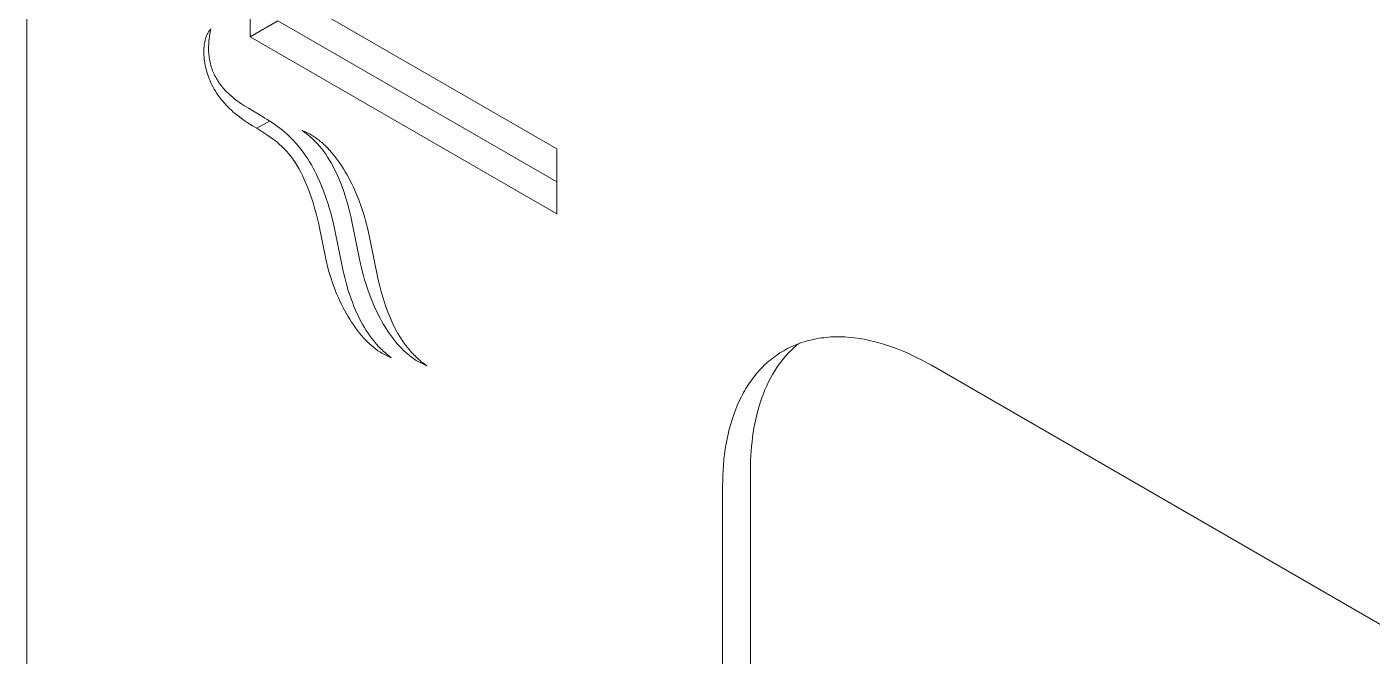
# Model space of a CAD drawing. Header units: millimetres. Extents: x 8434 to 10928, y 788 to 2545.
# Drawn here: x 10681.8 to 10797.9, y 2420.5 to 2474.8 of the extents above; entities that cross this region are included whole.
import ezdxf

# ---------------------------------------------------------------- set-up
doc = ezdxf.new("R2010")
doc.units = ezdxf.units.MM
doc.layers.add('ZANO_R', color=7, linetype='Continuous', lineweight=0)

msp = doc.modelspace()

# ---------------------------------------------------------------- linework, layer by layer
at = {"layer": 'ZANO_R'}
for p, q in [((10681.78, 2516.37), (10681.79, 2322.2)), ((10727.53, 2464.31), (10701.06, 2479.59)), ((10701.06, 2479.59), (10701.06, 2473.98)), ((10697.63, 2474.62), (10697.61, 2474.6)), ((10697.63, 2474.49), (10697.66, 2474.66)), ((10697.65, 2474.64), (10697.63, 2474.62)), ((10697.66, 2474.66), (10697.65, 2474.64)), ((10703.46, 2475.37), (10701.06, 2473.98)), ((10703.46, 2475.37), (10727.53, 2461.47)), ((10697.13, 2473.51), (10697.12, 2473.44)), ((10697.14, 2473.58), (10697.13, 2473.51)), ((10697.16, 2473.65), (10697.14, 2473.58)), ((10697.17, 2473.71), (10697.16, 2473.65)), ((10697.19, 2473.78), (10697.17, 2473.71)), ((10697.21, 2473.84), (10697.19, 2473.78)), ((10697.23, 2473.9), (10697.21, 2473.84)), ((10697.25, 2473.97), (10697.23, 2473.9)), ((10697.27, 2474.03), (10697.25, 2473.97)), ((10697.29, 2474.08), (10697.27, 2474.03)), ((10697.32, 2474.14), (10697.29, 2474.08)), ((10697.34, 2474.2), (10697.32, 2474.14)), ((10697.37, 2474.25), (10697.34, 2474.2)), ((10697.4, 2474.3), (10697.37, 2474.25)), ((10697.43, 2474.35), (10697.4, 2474.3)), ((10697.46, 2474.4), (10697.43, 2474.35)), ((10697.49, 2474.45), (10697.46, 2474.4)), ((10697.48, 2473.34), (10697.49, 2473.49)), ((10697.52, 2474.5), (10697.49, 2474.45)), ((10697.49, 2473.49), (10697.5, 2473.65)), ((10697.5, 2473.65), (10697.52, 2473.81)), ((10697.54, 2474.52), (10697.52, 2474.5)), ((10697.52, 2473.81), (10697.54, 2473.98)), ((10697.56, 2474.54), (10697.54, 2474.52)), ((10697.54, 2473.98), (10697.56, 2474.15)), ((10697.57, 2474.56), (10697.56, 2474.54)), ((10697.56, 2474.15), (10697.59, 2474.32)), ((10697.59, 2474.58), (10697.57, 2474.56)), ((10697.61, 2474.6), (10697.59, 2474.58)), ((10697.59, 2474.32), (10697.63, 2474.49)), ((10701.06, 2473.98), (10727.53, 2458.7)), ((10697.06, 2472.85), (10697.05, 2472.7)), ((10697.05, 2472.7), (10697.06, 2472.54)), ((10697.08, 2473.15), (10697.06, 2473)), ((10697.06, 2473), (10697.06, 2472.85)), ((10697.06, 2472.54), (10697.06, 2472.38)), ((10697.06, 2472.38), (10697.08, 2472.21)), ((10697.09, 2473.3), (10697.08, 2473.23)), ((10697.08, 2473.23), (10697.08, 2473.15)), ((10697.1, 2473.37), (10697.09, 2473.3)), ((10697.12, 2473.44), (10697.1, 2473.37)), ((10697.47, 2473.18), (10697.48, 2473.34)), ((10697.47, 2473.03), (10697.47, 2473.18)), ((10697.47, 2472.88), (10697.47, 2473.03)), ((10697.47, 2472.74), (10697.47, 2472.88)), ((10697.48, 2472.59), (10697.47, 2472.74)), ((10697.49, 2472.45), (10697.48, 2472.59)), ((10697.51, 2472.31), (10697.49, 2472.45)), ((10697.53, 2472.17), (10697.51, 2472.31)), ((10697.08, 2472.21), (10697.09, 2472.05)), ((10697.09, 2472.05), (10697.11, 2471.88)), ((10697.11, 2471.88), (10697.14, 2471.71)), ((10697.14, 2471.71), (10697.17, 2471.54)), ((10697.17, 2471.54), (10697.21, 2471.37)), ((10697.21, 2471.37), (10697.25, 2471.2)), ((10697.25, 2471.2), (10697.29, 2471.03)), ((10697.55, 2472.04), (10697.53, 2472.17)), ((10697.57, 2471.91), (10697.55, 2472.04)), ((10697.6, 2471.78), (10697.57, 2471.91)), ((10697.63, 2471.65), (10697.6, 2471.78)), ((10697.66, 2471.53), (10697.63, 2471.65)), ((10697.7, 2471.4), (10697.66, 2471.53)), ((10697.74, 2471.28), (10697.7, 2471.4)), ((10697.78, 2471.16), (10697.74, 2471.28)), ((10697.82, 2471.05), (10697.78, 2471.16)), ((10697.29, 2471.03), (10697.34, 2470.86)), ((10697.34, 2470.86), (10697.4, 2470.69)), ((10697.4, 2470.69), (10697.46, 2470.52)), ((10697.46, 2470.52), (10697.52, 2470.35)), ((10697.52, 2470.35), (10697.59, 2470.18)), ((10697.59, 2470.18), (10697.66, 2470.02)), ((10697.66, 2470.02), (10697.76, 2469.83)), ((10697.87, 2470.93), (10697.82, 2471.05)), ((10697.92, 2470.82), (10697.87, 2470.93)), ((10697.97, 2470.71), (10697.92, 2470.82)), ((10698.02, 2470.6), (10697.97, 2470.71)), ((10698.08, 2470.49), (10698.02, 2470.6)), ((10698.14, 2470.39), (10698.08, 2470.49)), ((10698.2, 2470.29), (10698.14, 2470.39)), ((10698.26, 2470.19), (10698.2, 2470.29)), ((10698.33, 2470.09), (10698.26, 2470.19)), ((10698.39, 2469.99), (10698.33, 2470.09)), ((10698.46, 2469.89), (10698.39, 2469.99)), ((10697.76, 2469.83), (10697.85, 2469.64)), ((10697.85, 2469.64), (10697.96, 2469.46)), ((10697.96, 2469.46), (10698.07, 2469.28)), ((10698.07, 2469.28), (10698.18, 2469.1)), ((10698.18, 2469.1), (10698.3, 2468.92)), ((10698.3, 2468.92), (10698.43, 2468.75)), ((10698.53, 2469.8), (10698.46, 2469.89)), ((10698.61, 2469.71), (10698.53, 2469.8)), ((10698.68, 2469.62), (10698.61, 2469.71)), ((10698.76, 2469.53), (10698.68, 2469.62)), ((10698.83, 2469.44), (10698.76, 2469.53)), ((10698.91, 2469.36), (10698.83, 2469.44)), ((10698.99, 2469.27), (10698.91, 2469.36)), ((10699.07, 2469.19), (10698.99, 2469.27)), ((10699.24, 2469.03), (10699.07, 2469.19)), ((10699.41, 2468.88), (10699.24, 2469.03)), ((10699.59, 2468.73), (10699.41, 2468.88)), ((10698.43, 2468.75), (10698.56, 2468.58)), ((10698.56, 2468.58), (10698.69, 2468.42)), ((10698.69, 2468.42), (10698.83, 2468.25)), ((10698.83, 2468.25), (10698.98, 2468.09)), ((10698.98, 2468.09), (10699.13, 2467.94)), ((10699.13, 2467.94), (10699.28, 2467.79)), ((10699.28, 2467.79), (10699.44, 2467.64)), ((10699.77, 2468.58), (10699.59, 2468.73)), ((10699.96, 2468.44), (10699.77, 2468.58)), ((10700.14, 2468.31), (10699.96, 2468.44)), ((10700.33, 2468.18), (10700.14, 2468.31)), ((10700.52, 2468.06), (10700.33, 2468.18)), ((10700.9, 2467.82), (10700.52, 2468.06)), ((10702.13, 2467.09), (10700.9, 2467.82)), ((10699.44, 2467.64), (10699.6, 2467.49)), ((10699.6, 2467.49), (10699.77, 2467.35)), ((10699.77, 2467.35), (10700.03, 2467.15)), ((10700.03, 2467.15), (10700.28, 2466.95)), ((10700.28, 2466.95), (10700.54, 2466.77)), ((10700.54, 2466.77), (10700.79, 2466.6)), ((10700.79, 2466.6), (10701.03, 2466.45)), ((10701.64, 2466.09), (10702.72, 2466.71)), ((10702.33, 2466.97), (10702.13, 2467.09)), ((10702.52, 2466.84), (10702.33, 2466.97)), ((10702.75, 2466.7), (10702.52, 2466.84)), ((10702.98, 2466.55), (10702.75, 2466.7)), ((10703.2, 2466.4), (10702.98, 2466.55)), ((10701.03, 2466.45), (10701.26, 2466.31)), ((10701.26, 2466.31), (10701.64, 2466.09)), ((10701.64, 2466.09), (10702.49, 2465.53)), ((10702.49, 2465.53), (10702.88, 2465.26)), ((10703.41, 2466.25), (10703.2, 2466.4)), ((10703.63, 2466.09), (10703.41, 2466.25)), ((10703.84, 2465.92), (10703.63, 2466.09)), ((10704.04, 2465.75), (10703.84, 2465.92)), ((10704.24, 2465.57), (10704.04, 2465.75)), ((10704.44, 2465.39), (10704.24, 2465.57)), ((10704.63, 2465.2), (10704.44, 2465.39)), ((10705.55, 2465.9), (10705.67, 2465.81)), ((10705.66, 2465.85), (10705.55, 2465.9)), ((10705.78, 2465.8), (10705.66, 2465.85)), ((10705.67, 2465.81), (10705.79, 2465.72)), ((10705.9, 2465.74), (10705.78, 2465.8)), ((10705.79, 2465.72), (10705.9, 2465.63)), ((10706.02, 2465.69), (10705.9, 2465.74)), ((10705.9, 2465.63), (10706.02, 2465.54)), ((10706.13, 2465.63), (10706.02, 2465.69)), ((10706.02, 2465.54), (10706.13, 2465.45)), ((10706.24, 2465.57), (10706.13, 2465.63)), ((10706.13, 2465.45), (10706.24, 2465.35)), ((10706.36, 2465.5), (10706.24, 2465.57)), ((10706.24, 2465.35), (10706.35, 2465.26)), ((10706.47, 2465.43), (10706.36, 2465.5)), ((10706.58, 2465.36), (10706.47, 2465.43)), ((10706.69, 2465.29), (10706.58, 2465.36)), ((10702.88, 2465.26), (10703.06, 2465.13)), ((10703.06, 2465.13), (10703.24, 2464.99)), ((10703.24, 2464.99), (10703.42, 2464.85)), ((10703.42, 2464.85), (10703.59, 2464.7)), ((10703.59, 2464.7), (10703.76, 2464.55)), ((10703.76, 2464.55), (10703.92, 2464.4)), ((10703.92, 2464.4), (10704.08, 2464.24)), ((10704.08, 2464.24), (10704.23, 2464.08)), ((10704.82, 2465), (10704.63, 2465.2)), ((10705, 2464.8), (10704.82, 2465)), ((10705.18, 2464.59), (10705, 2464.8)), ((10705.36, 2464.38), (10705.18, 2464.59)), ((10705.53, 2464.16), (10705.36, 2464.38)), ((10705.69, 2463.93), (10705.53, 2464.16)), ((10706.35, 2465.26), (10706.46, 2465.16)), ((10706.46, 2465.16), (10706.56, 2465.06)), ((10706.56, 2465.06), (10706.66, 2464.95)), ((10706.66, 2464.95), (10706.76, 2464.85)), ((10706.79, 2465.21), (10706.69, 2465.29)), ((10706.76, 2464.85), (10706.86, 2464.74)), ((10706.9, 2465.13), (10706.79, 2465.21)), ((10706.86, 2464.74), (10707.05, 2464.53)), ((10707.01, 2465.05), (10706.9, 2465.13)), ((10707.11, 2464.96), (10707.01, 2465.05)), ((10707.05, 2464.53), (10707.23, 2464.3)), ((10707.22, 2464.88), (10707.11, 2464.96)), ((10707.32, 2464.79), (10707.22, 2464.88)), ((10707.23, 2464.3), (10707.41, 2464.08)), ((10707.42, 2464.7), (10707.32, 2464.79)), ((10707.52, 2464.6), (10707.42, 2464.7)), ((10707.72, 2464.41), (10707.52, 2464.6)), ((10707.91, 2464.2), (10707.72, 2464.41)), ((10708.09, 2463.99), (10707.91, 2464.2)), ((10727.53, 2458.7), (10727.53, 2464.31)), ((10704.23, 2464.08), (10704.38, 2463.9)), ((10704.38, 2463.9), (10704.53, 2463.72)), ((10704.53, 2463.72), (10704.62, 2463.6)), ((10704.62, 2463.6), (10704.72, 2463.47)), ((10704.72, 2463.47), (10704.81, 2463.33)), ((10704.81, 2463.33), (10704.9, 2463.2)), ((10704.9, 2463.2), (10704.99, 2463.06)), ((10704.99, 2463.06), (10705.08, 2462.91)), ((10705.86, 2463.69), (10705.69, 2463.93)), ((10706.03, 2463.44), (10705.86, 2463.69)), ((10706.19, 2463.18), (10706.03, 2463.44)), ((10706.34, 2462.92), (10706.19, 2463.18)), ((10707.41, 2464.08), (10707.58, 2463.84)), ((10707.58, 2463.84), (10707.74, 2463.6)), ((10707.74, 2463.6), (10707.89, 2463.36)), ((10707.89, 2463.36), (10708.04, 2463.11)), ((10708.04, 2463.11), (10708.18, 2462.86)), ((10708.28, 2463.77), (10708.09, 2463.99)), ((10708.45, 2463.55), (10708.28, 2463.77)), ((10708.63, 2463.32), (10708.45, 2463.55)), ((10708.8, 2463.08), (10708.63, 2463.32)), ((10708.96, 2462.83), (10708.8, 2463.08)), ((10705.08, 2462.91), (10705.25, 2462.62)), ((10705.25, 2462.62), (10705.42, 2462.31)), ((10705.42, 2462.31), (10705.58, 2462)), ((10705.58, 2462), (10705.73, 2461.68)), ((10706.49, 2462.65), (10706.34, 2462.92)), ((10706.63, 2462.38), (10706.49, 2462.65)), ((10706.77, 2462.1), (10706.63, 2462.38)), ((10706.91, 2461.82), (10706.77, 2462.1)), ((10708.18, 2462.86), (10708.32, 2462.6)), ((10708.32, 2462.6), (10708.45, 2462.34)), ((10708.45, 2462.34), (10708.57, 2462.07)), ((10708.57, 2462.07), (10708.69, 2461.81)), ((10709.12, 2462.58), (10708.96, 2462.83)), ((10709.27, 2462.33), (10709.12, 2462.58)), ((10709.42, 2462.07), (10709.27, 2462.33)), ((10709.57, 2461.81), (10709.42, 2462.07)), ((10705.73, 2461.68), (10705.87, 2461.35)), ((10705.87, 2461.35), (10706.01, 2461.01)), ((10706.01, 2461.01), (10706.14, 2460.67)), ((10706.14, 2460.67), (10706.26, 2460.33)), ((10707.04, 2461.54), (10706.91, 2461.82)), ((10707.16, 2461.26), (10707.04, 2461.54)), ((10707.39, 2460.69), (10707.16, 2461.26)), ((10707.6, 2460.12), (10707.39, 2460.69)), ((10708.69, 2461.81), (10708.8, 2461.54)), ((10708.8, 2461.54), (10708.91, 2461.26)), ((10708.91, 2461.26), (10709.11, 2460.71)), ((10709.11, 2460.71), (10709.29, 2460.16)), ((10709.7, 2461.54), (10709.57, 2461.81)), ((10709.84, 2461.28), (10709.7, 2461.54)), ((10709.97, 2461), (10709.84, 2461.28)), ((10710.21, 2460.46), (10709.97, 2461)), ((10706.26, 2460.33), (10706.38, 2459.99)), ((10706.38, 2459.99), (10706.49, 2459.65)), ((10706.49, 2459.65), (10706.59, 2459.3)), ((10707.79, 2459.55), (10707.6, 2460.12)), ((10707.89, 2459.21), (10707.79, 2459.55)), ((10709.29, 2460.16), (10709.45, 2459.6)), ((10709.45, 2459.6), (10709.6, 2459.04)), ((10710.43, 2459.91), (10710.21, 2460.46)), ((10710.64, 2459.35), (10710.43, 2459.91)), ((10706.59, 2459.3), (10706.78, 2458.63)), ((10706.78, 2458.63), (10706.95, 2457.94)), ((10707.99, 2458.88), (10707.89, 2459.21)), ((10708.16, 2458.22), (10707.99, 2458.88)), ((10709.6, 2459.04), (10709.74, 2458.48)), ((10709.74, 2458.48), (10710.52, 2454.66)), ((10710.82, 2458.81), (10710.64, 2459.35)), ((10710.92, 2458.47), (10710.82, 2458.81)), ((10711.01, 2458.14), (10710.92, 2458.47)), ((10706.95, 2457.94), (10707.61, 2454.69)), ((10708.31, 2457.57), (10708.16, 2458.22)), ((10709.09, 2453.76), (10708.31, 2457.57)), ((10711.18, 2457.49), (10711.01, 2458.14)), ((10711.33, 2456.84), (10711.18, 2457.49)), ((10712.11, 2453.02), (10711.33, 2456.84)), ((10707.61, 2454.69), (10707.77, 2454.05)), ((10707.77, 2454.05), (10707.85, 2453.72)), ((10707.85, 2453.72), (10707.95, 2453.39)), ((10709.22, 2453.21), (10709.09, 2453.76)), ((10710.52, 2454.66), (10710.67, 2454.01)), ((10710.67, 2454.01), (10710.84, 2453.35)), ((10707.95, 2453.39), (10708.04, 2453.12)), ((10708.04, 2453.12), (10708.13, 2452.84)), ((10708.13, 2452.84), (10708.22, 2452.57)), ((10708.22, 2452.57), (10708.33, 2452.3)), ((10709.37, 2452.65), (10709.22, 2453.21)), ((10709.53, 2452.1), (10709.37, 2452.65)), ((10710.84, 2453.35), (10710.93, 2453.02)), ((10710.93, 2453.02), (10711.03, 2452.69)), ((10711.03, 2452.69), (10711.22, 2452.14)), ((10712.25, 2452.46), (10712.11, 2453.02)), ((10708.33, 2452.3), (10708.43, 2452.02)), ((10708.43, 2452.02), (10708.55, 2451.75)), ((10708.55, 2451.75), (10708.67, 2451.47)), ((10708.67, 2451.47), (10708.79, 2451.2)), ((10709.72, 2451.54), (10709.53, 2452.1)), ((10709.91, 2450.99), (10709.72, 2451.54)), ((10711.22, 2452.14), (10711.42, 2451.59)), ((10711.42, 2451.59), (10711.64, 2451.04)), ((10712.4, 2451.9), (10712.25, 2452.46)), ((10712.56, 2451.34), (10712.4, 2451.9)), ((10708.79, 2451.2), (10708.92, 2450.93)), ((10708.92, 2450.93), (10709.06, 2450.66)), ((10709.06, 2450.66), (10709.2, 2450.39)), ((10709.2, 2450.39), (10709.34, 2450.13)), ((10710.02, 2450.72), (10709.91, 2450.99)), ((10710.13, 2450.45), (10710.02, 2450.72)), ((10710.25, 2450.18), (10710.13, 2450.45)), ((10711.64, 2451.04), (10711.88, 2450.49)), ((10711.88, 2450.49), (10712.01, 2450.22)), ((10712.01, 2450.22), (10712.15, 2449.95)), ((10712.74, 2450.78), (10712.56, 2451.34)), ((10712.94, 2450.23), (10712.74, 2450.78)), ((10713.05, 2449.96), (10712.94, 2450.23)), ((10709.34, 2450.13), (10709.49, 2449.87)), ((10709.49, 2449.87), (10709.65, 2449.61)), ((10709.65, 2449.61), (10709.81, 2449.36)), ((10709.81, 2449.36), (10709.97, 2449.12)), ((10709.97, 2449.12), (10710.14, 2448.88)), ((10710.37, 2449.92), (10710.25, 2450.18)), ((10710.5, 2449.66), (10710.37, 2449.92)), ((10710.63, 2449.4), (10710.5, 2449.66)), ((10710.77, 2449.14), (10710.63, 2449.4)), ((10710.92, 2448.89), (10710.77, 2449.14)), ((10712.15, 2449.95), (10712.29, 2449.69)), ((10712.29, 2449.69), (10712.43, 2449.42)), ((10712.43, 2449.42), (10712.58, 2449.17)), ((10712.58, 2449.17), (10712.73, 2448.91)), ((10713.16, 2449.69), (10713.05, 2449.96)), ((10713.28, 2449.42), (10713.16, 2449.69)), ((10713.4, 2449.16), (10713.28, 2449.42)), ((10713.53, 2448.9), (10713.4, 2449.16)), ((10710.14, 2448.88), (10710.32, 2448.64)), ((10710.32, 2448.64), (10710.5, 2448.42)), ((10710.5, 2448.42), (10710.68, 2448.2)), ((10710.68, 2448.2), (10710.87, 2447.99)), ((10710.87, 2447.99), (10711.06, 2447.78)), ((10711.07, 2448.65), (10710.92, 2448.89)), ((10711.23, 2448.41), (10711.07, 2448.65)), ((10711.4, 2448.17), (10711.23, 2448.41)), ((10711.57, 2447.94), (10711.4, 2448.17)), ((10711.75, 2447.71), (10711.57, 2447.94)), ((10712.73, 2448.91), (10712.89, 2448.66)), ((10712.89, 2448.66), (10713.06, 2448.42)), ((10713.06, 2448.42), (10713.22, 2448.18)), ((10713.22, 2448.18), (10713.4, 2447.95)), ((10713.4, 2447.95), (10713.57, 2447.72)), ((10713.67, 2448.64), (10713.53, 2448.9)), ((10713.81, 2448.39), (10713.67, 2448.64)), ((10713.96, 2448.14), (10713.81, 2448.39)), ((10714.11, 2447.89), (10713.96, 2448.14)), ((10749.81, 2447.9), (10749.62, 2447.86)), ((10750, 2447.94), (10749.81, 2447.9)), ((10750.19, 2447.97), (10750, 2447.94)), ((10750.39, 2448), (10750.19, 2447.97)), ((10750.59, 2448.02), (10750.39, 2448)), ((10750.78, 2448.05), (10750.59, 2448.02)), ((10750.98, 2448.06), (10750.78, 2448.05)), ((10751.18, 2448.08), (10750.98, 2448.06)), ((10751.38, 2448.09), (10751.18, 2448.08)), ((10751.59, 2448.09), (10751.38, 2448.09)), ((10751.79, 2448.09), (10751.59, 2448.09)), ((10751.99, 2448.09), (10751.79, 2448.09)), ((10752.2, 2448.09), (10751.99, 2448.09)), ((10752.4, 2448.08), (10752.2, 2448.09)), ((10752.81, 2448.05), (10752.4, 2448.08)), ((10753.23, 2448.01), (10752.81, 2448.05)), ((10753.65, 2447.95), (10753.23, 2448.01)), ((10754.06, 2447.88), (10753.65, 2447.95)), ((10711.06, 2447.78), (10711.26, 2447.59)), ((10711.26, 2447.59), (10711.36, 2447.49)), ((10711.36, 2447.49), (10711.46, 2447.4)), ((10711.46, 2447.4), (10711.56, 2447.31)), ((10711.56, 2447.31), (10711.67, 2447.22)), ((10711.67, 2447.22), (10711.77, 2447.14)), ((10711.94, 2447.49), (10711.75, 2447.71)), ((10711.77, 2447.14), (10711.88, 2447.06)), ((10711.88, 2447.06), (10711.98, 2446.98)), ((10712.13, 2447.27), (10711.94, 2447.49)), ((10711.98, 2446.98), (10712.09, 2446.9)), ((10712.09, 2446.9), (10712.2, 2446.83)), ((10712.33, 2447.06), (10712.13, 2447.27)), ((10712.2, 2446.83), (10712.31, 2446.76)), ((10712.31, 2446.76), (10712.42, 2446.69)), ((10712.44, 2446.96), (10712.33, 2447.06)), ((10712.54, 2446.86), (10712.44, 2446.96)), ((10712.65, 2446.76), (10712.54, 2446.86)), ((10712.76, 2446.67), (10712.65, 2446.76)), ((10713.57, 2447.72), (10713.76, 2447.5)), ((10713.76, 2447.5), (10713.94, 2447.29)), ((10713.94, 2447.29), (10714.14, 2447.09)), ((10714.27, 2447.65), (10714.11, 2447.89)), ((10714.14, 2447.09), (10714.33, 2446.89)), ((10714.44, 2447.42), (10714.27, 2447.65)), ((10714.33, 2446.89), (10714.43, 2446.8)), ((10714.43, 2446.8), (10714.53, 2446.71)), ((10714.62, 2447.19), (10714.44, 2447.42)), ((10714.8, 2446.97), (10714.62, 2447.19)), ((10714.99, 2446.75), (10714.8, 2446.97)), ((10715.09, 2446.65), (10714.99, 2446.75)), ((10746.96, 2446.8), (10746.79, 2446.7)), ((10747.12, 2446.9), (10746.96, 2446.8)), ((10747.29, 2446.99), (10747.12, 2446.9)), ((10747.45, 2447.08), (10747.29, 2446.99)), ((10747.62, 2447.17), (10747.45, 2447.08)), ((10747.62, 2446.8), (10747.51, 2446.68)), ((10747.8, 2447.25), (10747.62, 2447.17)), ((10747.75, 2446.92), (10747.62, 2446.8)), ((10747.87, 2447.04), (10747.75, 2446.92)), ((10747.97, 2447.33), (10747.8, 2447.25)), ((10747.99, 2447.16), (10747.87, 2447.04)), ((10748.15, 2447.4), (10747.97, 2447.33)), ((10748.12, 2447.27), (10747.99, 2447.16)), ((10748.25, 2447.39), (10748.12, 2447.27)), ((10748.32, 2447.47), (10748.15, 2447.4)), ((10748.38, 2447.5), (10748.25, 2447.39)), ((10748.5, 2447.54), (10748.32, 2447.47)), ((10748.69, 2447.61), (10748.5, 2447.54)), ((10748.87, 2447.66), (10748.69, 2447.61)), ((10749.05, 2447.72), (10748.87, 2447.66)), ((10749.24, 2447.77), (10749.05, 2447.72)), ((10749.43, 2447.82), (10749.24, 2447.77)), ((10749.62, 2447.86), (10749.43, 2447.82)), ((10754.48, 2447.79), (10754.06, 2447.88)), ((10754.9, 2447.7), (10754.48, 2447.79)), ((10755.32, 2447.59), (10754.9, 2447.7)), ((10755.74, 2447.46), (10755.32, 2447.59)), ((10756.16, 2447.33), (10755.74, 2447.46)), ((10756.58, 2447.18), (10756.16, 2447.33)), ((10757, 2447.03), (10756.58, 2447.18)), ((10757.42, 2446.86), (10757, 2447.03)), ((10757.83, 2446.68), (10757.42, 2446.86)), ((10712.42, 2446.69), (10712.53, 2446.62)), ((10712.53, 2446.62), (10712.65, 2446.56)), ((10712.65, 2446.56), (10712.76, 2446.5)), ((10712.87, 2446.57), (10712.76, 2446.67)), ((10712.76, 2446.5), (10712.87, 2446.45)), ((10712.99, 2446.48), (10712.87, 2446.57)), ((10712.87, 2446.45), (10712.99, 2446.4)), ((10713.1, 2446.39), (10712.99, 2446.48)), ((10712.99, 2446.4), (10713.11, 2446.35)), ((10713.22, 2446.3), (10713.1, 2446.39)), ((10713.11, 2446.35), (10713.22, 2446.3)), ((10714.53, 2446.71), (10714.64, 2446.62)), ((10714.64, 2446.62), (10714.74, 2446.53)), ((10714.74, 2446.53), (10714.84, 2446.45)), ((10714.84, 2446.45), (10714.95, 2446.37)), ((10714.95, 2446.37), (10715.06, 2446.29)), ((10715.06, 2446.29), (10715.17, 2446.21)), ((10715.19, 2446.54), (10715.09, 2446.65)), ((10715.17, 2446.21), (10715.27, 2446.14)), ((10715.29, 2446.44), (10715.19, 2446.54)), ((10715.27, 2446.14), (10715.38, 2446.06)), ((10715.4, 2446.34), (10715.29, 2446.44)), ((10715.38, 2446.06), (10715.5, 2446)), ((10715.5, 2446.24), (10715.4, 2446.34)), ((10715.61, 2446.14), (10715.5, 2446.24)), ((10715.5, 2446), (10715.61, 2445.93)), ((10715.72, 2446.05), (10715.61, 2446.14)), ((10715.61, 2445.93), (10715.72, 2445.87)), ((10715.83, 2445.95), (10715.72, 2446.05)), ((10715.72, 2445.87), (10715.84, 2445.81)), ((10715.95, 2445.86), (10715.83, 2445.95)), ((10715.84, 2445.81), (10715.95, 2445.75)), ((10716.07, 2445.77), (10715.95, 2445.86)), ((10715.95, 2445.75), (10716.07, 2445.7)), ((10716.18, 2445.69), (10716.07, 2445.77)), ((10716.07, 2445.7), (10716.19, 2445.65)), ((10716.31, 2445.6), (10716.18, 2445.69)), ((10716.19, 2445.65), (10716.31, 2445.6)), ((10745.44, 2445.64), (10745.31, 2445.5)), ((10745.58, 2445.77), (10745.44, 2445.64)), ((10745.73, 2445.9), (10745.58, 2445.77)), ((10745.87, 2446.02), (10745.73, 2445.9)), ((10746.02, 2446.14), (10745.87, 2446.02)), ((10746.17, 2446.26), (10746.02, 2446.14)), ((10746.32, 2446.38), (10746.17, 2446.26)), ((10746.48, 2446.49), (10746.32, 2446.38)), ((10746.64, 2446.6), (10746.48, 2446.49)), ((10746.73, 2445.74), (10746.53, 2445.44)), ((10746.79, 2446.7), (10746.64, 2446.6)), ((10746.84, 2445.88), (10746.73, 2445.74)), ((10746.94, 2446.02), (10746.84, 2445.88)), ((10747.05, 2446.15), (10746.94, 2446.02)), ((10747.16, 2446.29), (10747.05, 2446.15)), ((10747.27, 2446.42), (10747.16, 2446.29)), ((10747.39, 2446.55), (10747.27, 2446.42)), ((10747.51, 2446.68), (10747.39, 2446.55)), ((10758.24, 2446.49), (10757.83, 2446.68)), ((10758.65, 2446.29), (10758.24, 2446.49)), ((10759.06, 2446.08), (10758.65, 2446.29)), ((10759.46, 2445.86), (10759.06, 2446.08)), ((10759.86, 2445.64), (10759.46, 2445.86)), ((10847.55, 2395.01), (10759.86, 2445.64)), ((10744.41, 2444.46), (10744.3, 2444.3)), ((10744.53, 2444.62), (10744.41, 2444.46)), ((10744.66, 2444.77), (10744.53, 2444.62)), ((10744.78, 2444.92), (10744.66, 2444.77)), ((10744.91, 2445.07), (10744.78, 2444.92)), ((10745.04, 2445.22), (10744.91, 2445.07)), ((10745.17, 2445.36), (10745.04, 2445.22)), ((10745.31, 2445.5), (10745.17, 2445.36)), ((10745.98, 2444.52), (10745.81, 2444.2)), ((10746.15, 2444.84), (10745.98, 2444.52)), ((10746.34, 2445.15), (10746.15, 2444.84)), ((10746.53, 2445.44), (10746.34, 2445.15)), ((10743.65, 2443.28), (10743.55, 2443.1)), ((10743.75, 2443.45), (10743.65, 2443.28)), ((10743.86, 2443.63), (10743.75, 2443.45)), ((10743.96, 2443.8), (10743.86, 2443.63)), ((10744.07, 2443.97), (10743.96, 2443.8)), ((10744.18, 2444.14), (10744.07, 2443.97)), ((10744.3, 2444.3), (10744.18, 2444.14)), ((10745.5, 2443.53), (10745.36, 2443.19)), ((10745.65, 2443.87), (10745.5, 2443.53)), ((10745.81, 2444.2), (10745.65, 2443.87)), ((10743.11, 2442.16), (10742.95, 2441.77)), ((10743.28, 2442.54), (10743.11, 2442.16)), ((10743.46, 2442.92), (10743.28, 2442.54)), ((10743.55, 2443.1), (10743.46, 2442.92)), ((10744.99, 2442.11), (10744.88, 2441.74)), ((10745.11, 2442.48), (10744.99, 2442.11)), ((10745.23, 2442.83), (10745.11, 2442.48)), ((10745.36, 2443.19), (10745.23, 2442.83)), ((10742.66, 2440.97), (10742.54, 2440.56)), ((10742.8, 2441.38), (10742.66, 2440.97)), ((10742.95, 2441.77), (10742.8, 2441.38)), ((10744.7, 2440.99), (10744.62, 2440.61)), ((10744.79, 2441.37), (10744.7, 2440.99)), ((10744.88, 2441.74), (10744.79, 2441.37)), ((10742.42, 2440.14), (10742.32, 2439.71)), ((10742.54, 2440.56), (10742.42, 2440.14)), ((10744.48, 2439.83), (10744.42, 2439.44)), ((10744.54, 2440.22), (10744.48, 2439.83)), ((10744.62, 2440.61), (10744.54, 2440.22)), ((10742.14, 2438.85), (10742.07, 2438.41)), ((10742.23, 2439.28), (10742.14, 2438.85)), ((10742.32, 2439.71), (10742.23, 2439.28)), ((10744.34, 2438.64), (10744.3, 2438.24)), ((10744.38, 2439.04), (10744.34, 2438.64)), ((10744.42, 2439.44), (10744.38, 2439.04)), ((10741.96, 2437.51), (10741.92, 2437.06)), ((10742.01, 2437.96), (10741.96, 2437.51)), ((10742.07, 2438.41), (10742.01, 2437.96)), ((10744.28, 2437.84), (10744.26, 2437.44)), ((10744.3, 2438.24), (10744.28, 2437.84)), ((10741.88, 2436.61), (10741.86, 2436.15)), ((10741.92, 2437.06), (10741.88, 2436.61)), ((10744.26, 2437.44), (10744.25, 2436.62)), ((10744.25, 2436.62), (10744.25, 2335.38)), ((10741.85, 2435.7), (10741.84, 2435.24)), ((10741.84, 2435.24), (10741.85, 2333.99)), ((10741.86, 2436.15), (10741.85, 2435.7))]:
    msp.add_line(p, q, dxfattribs=at)

doc.saveas('drawing.dxf')
